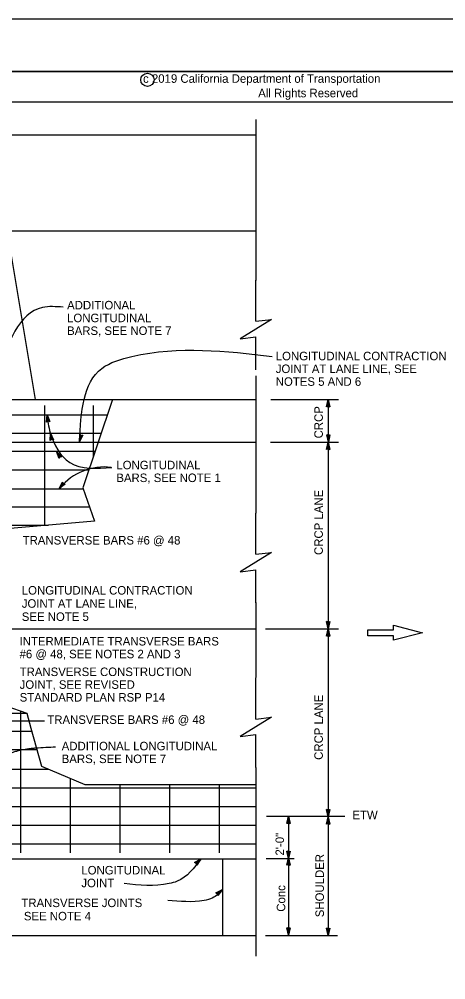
# Model space of a CAD drawing. Extents: x -893 to 867, y -474 to 712.
# Drawn here: x -271 to 79, y -78 to 712 of the extents above; entities that cross this region are included whole.
import ezdxf

# ---------------------------------------------------------------- set-up
doc = ezdxf.new("R2010")
doc.units = 0
for name, color, linetype in [('10 Sheet Format', 7, 'Continuous'), ('57 Undefined', 7, 'Continuous'), ('60 Nongeo Data', 7, 'Continuous')]:
    doc.layers.add(name, color=color, linetype=linetype)

msp = doc.modelspace()

# ---------------------------------------------------------------- linework, layer by layer
at = {"layer": '10 Sheet Format'}
for p, q in [((-863.45, 668.96), (836.55, 668.96)), ((-813.45, 643.96), (811.55, 643.96)), ((36.03, 210.03), (36.03, 213.67)), ((36.03, 213.67), (59.94, 207.53)), ((14.93, 207.53), (14.93, 210.03)), ((14.93, 210.03), (36.03, 210.03)), ((14.93, 205.03), (14.93, 207.53)), ((59.94, 207.53), (36.03, 201.39)), ((36.03, 205.03), (14.93, 205.03)), ((36.03, 201.39), (36.03, 205.03))]:
    msp.add_line(p, q, dxfattribs=at)
for points in [[(-893.45, -474.04), (866.55, -474.04), (866.55, 711.96), (-893.45, 711.96)], [(-863.45, -431.04), (836.55, -431.04), (836.55, 668.96), (-863.45, 668.96)]]:
    msp.add_lwpolyline(points, close=True, dxfattribs=at)
msp.add_circle((-166.12, 662.07), 5.42, dxfattribs=at)
at = {"layer": '60 Nongeo Data'}
for p, q in [((-76.98, 629.42), (-76.98, 497.07)), ((-365.09, 616.79), (-76.98, 616.79)), ((-295.09, 616.79), (-258.43, 399.28)), ((-684.57, 537.87), (-76.98, 537.87)), ((-76.98, 463.57), (-76.98, 497.47)), ((-76.98, 423.7), (-76.98, 450.77)), ((-76.98, 418.68), (-76.98, 305.7)), ((-684.57, 399.28), (-76.98, 399.28)), ((-64.7, 399.24), (-9.12, 399.24)), ((-17.51, 399.24), (-17.51, 210.67)), ((-17.51, 399.24), (-17.51, 399.24)), ((-250.76, 394.28), (-250.76, 295.68)), ((-210.76, 394.28), (-210.76, 351.87)), ((-18.85, 393.24), (-18.85, 393.24)), ((-16.18, 393.24), (-16.18, 393.24)), ((-684.57, 386.72), (-199.14, 386.72)), ((-248.94, 380.67), (-248.94, 380.67)), ((-248.52, 386.8), (-248.52, 386.8)), ((-246.3, 381.07), (-246.3, 381.07)), ((-684.57, 371.72), (-204.14, 371.72)), ((-245.8, 371.65), (-245.8, 371.65)), ((-684.57, 364.17), (-76.98, 364.17)), ((-245.95, 365.5), (-245.95, 365.5)), ((-243.33, 366.02), (-243.33, 366.02)), ((-65.07, 364.19), (-9.12, 364.19)), ((-18.73, 370.29), (-18.73, 370.29)), ((-17.51, 364.24), (-17.51, 364.24)), ((-17.4, 364.29), (-17.4, 364.29)), ((-16.06, 370.29), (-16.06, 370.29)), ((-684.57, 356.72), (-209.14, 356.72)), ((-240.93, 356.6), (-240.93, 356.6)), ((-18.85, 358.24), (-18.85, 358.24)), ((-16.18, 358.24), (-16.18, 358.24)), ((-238.62, 350.9), (-238.62, 350.9)), ((-236.42, 352.42), (-236.42, 352.42)), ((-684.57, 341.34), (-214.26, 341.34)), ((-684.57, 325.97), (-218.85, 325.97)), ((-238.75, 325.98), (-238.75, 325.98)), ((-235.8, 331.37), (-235.8, 331.37)), ((-233.79, 329.61), (-233.79, 329.61)), ((-684.57, 310.97), (-213.72, 310.97)), ((-76.98, 272), (-76.98, 305.91)), ((-684.57, 295.97), (-247.41, 295.97)), ((-76.98, 232.13), (-76.98, 259.2)), ((-76.98, 232.33), (-76.98, 170.58)), ((-18.84, 216.65), (-18.84, 216.65)), ((-16.17, 216.65), (-16.17, 216.65)), ((-684.57, 210.67), (-76.98, 210.67)), ((-69.13, 210.67), (-9.12, 210.67)), ((-17.51, 210.67), (-17.51, 45.8)), ((-17.51, 210.65), (-17.51, 210.65)), ((-17.51, 210.64), (-17.51, 210.64)), ((-18.85, 204.64), (-18.85, 204.64)), ((-16.18, 204.64), (-16.18, 204.64)), ((-76.98, 136.56), (-76.98, 170.47)), ((-270.31, 143.14), (-270.31, 26.62)), ((-684.57, 141.5), (-265.7, 141.5)), ((-370.27, 135.02), (-250.73, 135.02)), ((-265.34, 141.37), (-261.95, 129.11)), ((-684.57, 126.5), (-261.22, 126.5)), ((-261.9, 128.96), (-253.31, 97.91)), ((-76.98, 96.69), (-76.98, 123.76)), ((-684.57, 111.5), (-257.07, 111.5)), ((-684.57, 95.37), (-247.28, 95.37)), ((-253.31, 97.91), (-217.44, 82.83)), ((-76.98, 96.59), (-76.98, -58.36)), ((-229.5, 87.9), (-229.5, 26.62)), ((-684.57, 80), (-76.98, 80)), ((-217.44, 82.83), (-76.98, 82.83)), ((-188.7, 82.83), (-188.7, 26.62)), ((-147.9, 82.83), (-147.9, 26.62)), ((-107.1, 82.83), (-107.1, 26.62)), ((-684.57, 64.63), (-76.98, 64.63)), ((-68.21, 56.59), (-3.8, 56.59)), ((-50.14, 56.59), (-50.14, -41.29)), ((-50.13, 56.63), (-50.13, 56.63)), ((-18.84, 62.25), (-18.84, 62.25)), ((-17.51, 56.25), (-17.51, 56.25)), ((-17.51, 56.22), (-17.51, 56.22)), ((-16.17, 62.25), (-16.17, 62.25)), ((-684.57, 49.25), (-76.98, 49.25)), ((-51.47, 50.63), (-51.47, 50.63)), ((-48.8, 50.63), (-48.8, 50.63)), ((-18.85, 50.22), (-18.85, 50.22)), ((-16.18, 50.22), (-16.18, 50.22)), ((-17.51, 45.8), (-17.51, -41.29)), ((-684.57, 33.88), (-76.98, 33.88)), ((-51.55, 27.84), (-51.55, 27.84)), ((-48.88, 27.84), (-48.88, 27.84)), ((-310.76, 21.62), (-76.98, 21.62)), ((-127.38, 18.47), (-127.38, 18.47)), ((-125.55, 16.52), (-125.55, 16.52)), ((-122.09, 21.6), (-122.09, 21.6)), ((-104.53, 21.62), (-104.53, -41.33)), ((-104.53, 17.9), (-104.53, 14.98)), ((-68.52, 21.94), (-45.57, 21.94)), ((-51.47, 16.4), (-51.47, 16.4)), ((-50.22, 21.84), (-50.22, 21.84)), ((-50.13, 22.4), (-50.13, 22.4)), ((-48.8, 16.4), (-48.8, 16.4)), ((-109.91, -6.38), (-109.91, -6.38)), ((-104.49, -3.49), (-104.49, -3.49)), ((-108.17, -8.41), (-108.17, -8.41)), ((-243.49, -28.2), (-243.69, -28.2)), ((-104.53, -25.8), (-104.53, -29.81)), ((-104.53, -25.8), (-104.53, -36.73)), ((-104.53, -34.2), (-104.53, -36.73)), ((-51.55, -35.07), (-51.55, -35.07)), ((-48.88, -35.07), (-48.88, -35.07)), ((-18.86, -35.38), (-18.86, -35.38)), ((-16.19, -35.38), (-16.19, -35.38)), ((-310.76, -41.33), (-76.98, -41.33)), ((-69.13, -41.29), (-9.83, -41.29)), ((-50.22, -41.07), (-50.22, -41.07)), ((-17.53, -41.38), (-17.53, -41.38))]:
    msp.add_line(p, q, dxfattribs=at)
for points in [[(-76.98, 463.57), (-64.18, 465.17), (-89.78, 449.17), (-76.98, 450.77)], [(-194.95, 399.28), (-219.12, 326.77), (-209.7, 299.19)], [(-209.7, 299.19), (-281.93, 293.02), (-282.39, 147.44), (-265.34, 141.37)], [(-76.98, 272), (-64.18, 273.6), (-89.78, 257.6), (-76.98, 259.2)], [(-76.98, 136.56), (-64.18, 138.16), (-89.78, 122.16), (-76.98, 123.76)]]:
    msp.add_lwpolyline(points, dxfattribs=at)
for points in [[(-18.85, 393.24), (-17.51, 399.24), (-16.18, 393.24), (-16.54, 393.45), (-17.51, 397.85), (-18.5, 393.45), (-18.14, 393.66), (-17.51, 396.47), (-16.89, 393.66), (-17.25, 393.88), (-17.52, 395.09), (-17.79, 393.87), (-17.51, 394.04), (-16.18, 393.24), (-17.51, 394.04)], [(-248.94, 380.67), (-248.52, 386.8), (-246.3, 381.07), (-246.68, 381.23), (-248.31, 385.43), (-248.62, 380.93), (-248.3, 381.2), (-248.11, 384.07), (-247.07, 381.39), (-247.45, 381.55), (-247.9, 382.71), (-247.98, 381.46), (-247.74, 381.66), (-246.3, 381.07), (-247.74, 381.66)], [(-245.95, 365.5), (-245.8, 371.65), (-243.33, 366.02), (-243.72, 366.16), (-245.52, 370.28), (-245.64, 365.78), (-245.34, 366.06), (-245.26, 368.94), (-244.11, 366.3), (-244.5, 366.44), (-245, 367.58), (-245.03, 366.33), (-244.79, 366.55), (-243.33, 366.02), (-244.79, 366.55)], [(-219.07, 369.98), (-222.07, 364.73), (-221.59, 370.76), (-221.31, 370.45), (-221.67, 366.04), (-219.47, 369.89), (-219.86, 369.79), (-221.27, 367.32), (-221.04, 370.15), (-220.77, 369.84), (-220.87, 368.62), (-220.26, 369.69), (-220.57, 369.62), (-221.59, 370.76), (-220.57, 369.62)], [(-18.85, 358.24), (-17.51, 364.24), (-16.18, 358.24), (-16.54, 358.45), (-17.51, 362.85), (-18.5, 358.45), (-18.14, 358.66), (-17.51, 361.48), (-16.89, 358.67), (-17.25, 358.88), (-17.52, 360.1), (-17.79, 358.88), (-17.51, 359.04), (-16.18, 358.24), (-17.51, 359.04)], [(-16.06, 370.29), (-17.4, 364.29), (-18.73, 370.29), (-18.38, 370.08), (-17.41, 365.68), (-16.42, 370.08), (-16.77, 369.87), (-17.4, 367.06), (-18.03, 369.87), (-17.67, 369.65), (-17.4, 368.44), (-17.13, 369.66), (-17.4, 369.49), (-18.73, 370.29), (-17.4, 369.49)], [(-238.62, 350.9), (-240.93, 356.6), (-236.42, 352.42), (-236.83, 352.39), (-240.13, 355.46), (-238.44, 351.28), (-238.27, 351.65), (-239.36, 354.32), (-237.24, 352.37), (-237.66, 352.34), (-238.57, 353.19), (-238.1, 352.03), (-237.97, 352.32), (-236.42, 352.42), (-237.97, 352.32)], [(-233.79, 329.61), (-238.75, 325.98), (-235.8, 331.37), (-235.67, 330.98), (-237.84, 327.03), (-234.2, 329.68), (-234.6, 329.76), (-236.93, 328.06), (-235.55, 330.58), (-235.42, 330.19), (-236.02, 329.1), (-235.01, 329.83), (-235.32, 329.89), (-235.8, 331.37), (-235.32, 329.89)], [(-16.17, 216.65), (-17.51, 210.65), (-18.84, 216.65), (-18.49, 216.44), (-17.52, 212.04), (-16.53, 216.44), (-16.88, 216.23), (-17.51, 213.41), (-18.14, 216.22), (-17.78, 216.01), (-17.51, 214.79), (-17.24, 216.01), (-17.51, 215.85), (-18.84, 216.65), (-17.51, 215.85)], [(-18.85, 204.64), (-17.51, 210.64), (-16.18, 204.64), (-16.54, 204.86), (-17.51, 209.25), (-18.5, 204.86), (-18.14, 205.07), (-17.51, 207.88), (-16.89, 205.07), (-17.25, 205.28), (-17.52, 206.5), (-17.79, 205.28), (-17.51, 205.44), (-16.18, 204.64), (-17.51, 205.44)], [(-51.47, 50.63), (-50.13, 56.63), (-48.8, 50.63), (-49.15, 50.84), (-50.12, 55.24), (-51.11, 50.84), (-50.76, 51.05), (-50.13, 53.87), (-49.51, 51.05), (-49.86, 51.27), (-50.13, 52.48), (-50.4, 51.26), (-50.13, 51.43), (-48.8, 50.63), (-50.13, 51.43)], [(-18.85, 50.22), (-17.51, 56.22), (-16.18, 50.22), (-16.54, 50.43), (-17.51, 54.83), (-18.5, 50.43), (-18.14, 50.64), (-17.51, 53.46), (-16.89, 50.65), (-17.25, 50.86), (-17.52, 52.08), (-17.79, 50.86), (-17.51, 51.02), (-16.18, 50.22), (-17.51, 51.02)], [(-16.17, 62.25), (-17.51, 56.25), (-18.84, 62.25), (-18.49, 62.04), (-17.52, 57.64), (-16.53, 62.04), (-16.88, 61.83), (-17.51, 59.02), (-18.14, 61.83), (-17.78, 61.61), (-17.51, 60.4), (-17.24, 61.62), (-17.51, 61.45), (-18.84, 62.25), (-17.51, 61.45)], [(-48.88, 27.84), (-50.22, 21.84), (-51.55, 27.84), (-51.2, 27.63), (-50.23, 23.23), (-49.24, 27.63), (-49.59, 27.42), (-50.22, 24.6), (-50.84, 27.41), (-50.49, 27.2), (-50.22, 25.98), (-49.95, 27.2), (-50.22, 27.04), (-51.55, 27.84), (-50.22, 27.04)], [(-127.38, 18.47), (-122.09, 21.6), (-125.55, 16.52), (-125.64, 16.93), (-123.1, 20.65), (-126.98, 18.35), (-126.59, 18.24), (-124.11, 19.71), (-125.73, 17.33), (-125.82, 17.74), (-125.11, 18.76), (-126.19, 18.13), (-125.88, 18.04), (-125.55, 16.52), (-125.88, 18.04)], [(-51.47, 16.4), (-50.13, 22.4), (-48.8, 16.4), (-49.15, 16.62), (-50.12, 21.01), (-51.11, 16.62), (-50.76, 16.83), (-50.13, 19.64), (-49.51, 16.83), (-49.86, 17.04), (-50.13, 18.26), (-50.4, 17.04), (-50.13, 17.2), (-48.8, 16.4), (-50.13, 17.2)], [(-109.91, -6.38), (-104.49, -3.49), (-108.17, -8.41), (-108.24, -8), (-105.54, -4.4), (-109.52, -6.52), (-109.13, -6.65), (-106.58, -5.29), (-108.31, -7.59), (-108.38, -7.19), (-107.63, -6.19), (-108.74, -6.78), (-108.43, -6.88), (-108.17, -8.41), (-108.43, -6.88)], [(-48.88, -35.07), (-50.22, -41.07), (-51.55, -35.07), (-51.2, -35.29), (-50.23, -39.68), (-49.24, -35.28), (-49.59, -35.5), (-50.22, -38.31), (-50.84, -35.5), (-50.49, -35.71), (-50.22, -36.93), (-49.95, -35.71), (-50.22, -35.87), (-51.55, -35.07), (-50.22, -35.87)], [(-16.19, -35.38), (-17.53, -41.38), (-18.86, -35.38), (-18.51, -35.59), (-17.53, -39.99), (-16.54, -35.59), (-16.9, -35.8), (-17.53, -38.62), (-18.15, -35.8), (-17.8, -36.02), (-17.53, -37.23), (-17.25, -36.01), (-17.53, -36.18), (-18.86, -35.38), (-17.53, -36.18)]]:
    msp.add_lwpolyline(points, close=True, dxfattribs=at)
msp.add_arc((-201.17, 295.78), 48.02, 83.57113, 139.97178, dxfattribs=at)
for points in [[(-235.47, 475.22), (-252.33, 474.94), (-288.45, 422.12), (-308.06, 349.05)], [(-222.07, 364.73), (-203.59, 424.82), (-178.84, 434.66), (-63.64, 434.66)], [(-248.74, 386.92), (-245.99, 371.82), (-229.97, 347.56), (-195.23, 343.41)], [(-305.82, 57.69), (-297.23, 91.68), (-296.84, 93.01), (-296.35, 94.29), (-295.1, 96.7), (-294.36, 97.86), (-293.53, 98.95), (-292.63, 99.98), (-291.63, 100.97), (-289.35, 102.91), (-286.95, 104.62), (-284.42, 106.1), (-281.74, 107.36), (-278.79, 108.54), (-275.82, 109.59), (-272.81, 110.48), (-269.75, 111.2), (-263.64, 112.27), (-260.68, 112.61), (-257.83, 112.83), (-241.54, 113.74)], [(-121.95, 21.69), (-141.58, 3.18), (-148.3, 1.21), (-185.15, 1.21)], [(-104.58, -3.51), (-112.78, -10.67), (-119.51, -12.63), (-149.43, -12.63)]]:
    msp.add_spline(points, degree=3, dxfattribs=at)

# ---------------------------------------------------------------- texts
at = {"layer": '10 Sheet Format'}
for s, p in [('c 2019 California Department of Transportation', (-169.68, 659.67)), ('All Rights Reserved', (-75.04, 647.77))]:
    msp.add_text(s, height=7, dxfattribs=at).set_placement(p)
at = {"layer": '57 Undefined'}
for s, p in [('CRCP', (-21.92, 367.3)), ('CRCP LANE', (-21.92, 271.45)), ('CRCP LANE', (-21.92, 102.99))]:
    msp.add_text(s, height=7, rotation=90, dxfattribs=at).set_placement(p)
for s, p in [('LONGITUDINAL', (-220.42, 8.78)), ('JOINT', (-220.42, -1.72))]:
    msp.add_text(s, height=7, dxfattribs=at).set_placement(p)
at = {"layer": '60 Nongeo Data'}
for s, p in [('ADDITIONAL', (-232.15, 473.35)), ('LONGITUDINAL', (-232.15, 462.85)), ('BARS, SEE NOTE 7', (-232.15, 452.35)), ('LONGITUDINAL CONTRACTION', (-60.62, 431.53)), ('JOINT AT LANE LINE, SEE', (-60.62, 421.03)), ('NOTES 5 AND 6', (-60.62, 410.53)), ('LONGITUDINAL', (-191.65, 341.9)), ('BARS, SEE NOTE 1', (-191.65, 331.4)), ('TRANSVERSE BARS #6 @ 48', (-268.68, 280.05)), ('LONGITUDINAL CONTRACTION', (-269.38, 238.9)), ('JOINT AT LANE LINE,', (-269.38, 228.06)), ('SEE NOTE 5', (-269.38, 217.22)), ('INTERMEDIATE TRANSVERSE BARS', (-271.2, 197.04)), ('#6 @ 48, SEE NOTES 2 AND 3', (-271.2, 186.54)), ('TRANSVERSE CONSTRUCTION', (-271.14, 171.9)), ('JOINT, SEE REVISED', (-271.14, 161.4)), ('STANDARD PLAN RSP P14', (-271.14, 150.9)), ('TRANSVERSE BARS #6 @ 48', (-248.41, 132.53)), ('ADDITIONAL LONGITUDINAL', (-236.57, 110.84)), ('BARS, SEE NOTE 7', (-236.57, 100.34)), ('ETW', (2.38, 54.14)), ('TRANSVERSE JOINTS', (-269.71, -18.06)), ('SEE NOTE 4', (-267.64, -28.99))]:
    msp.add_text(s, height=7, dxfattribs=at).set_placement(p)
for s, p in [('2\'-0"', (-53.82, 24.32)), ('SHOULDER', (-21.03, -26.39)), ('Conc', (-52.81, -21.86))]:
    msp.add_text(s, height=7, rotation=90, dxfattribs=at).set_placement(p)

doc.saveas('drawing.dxf')
